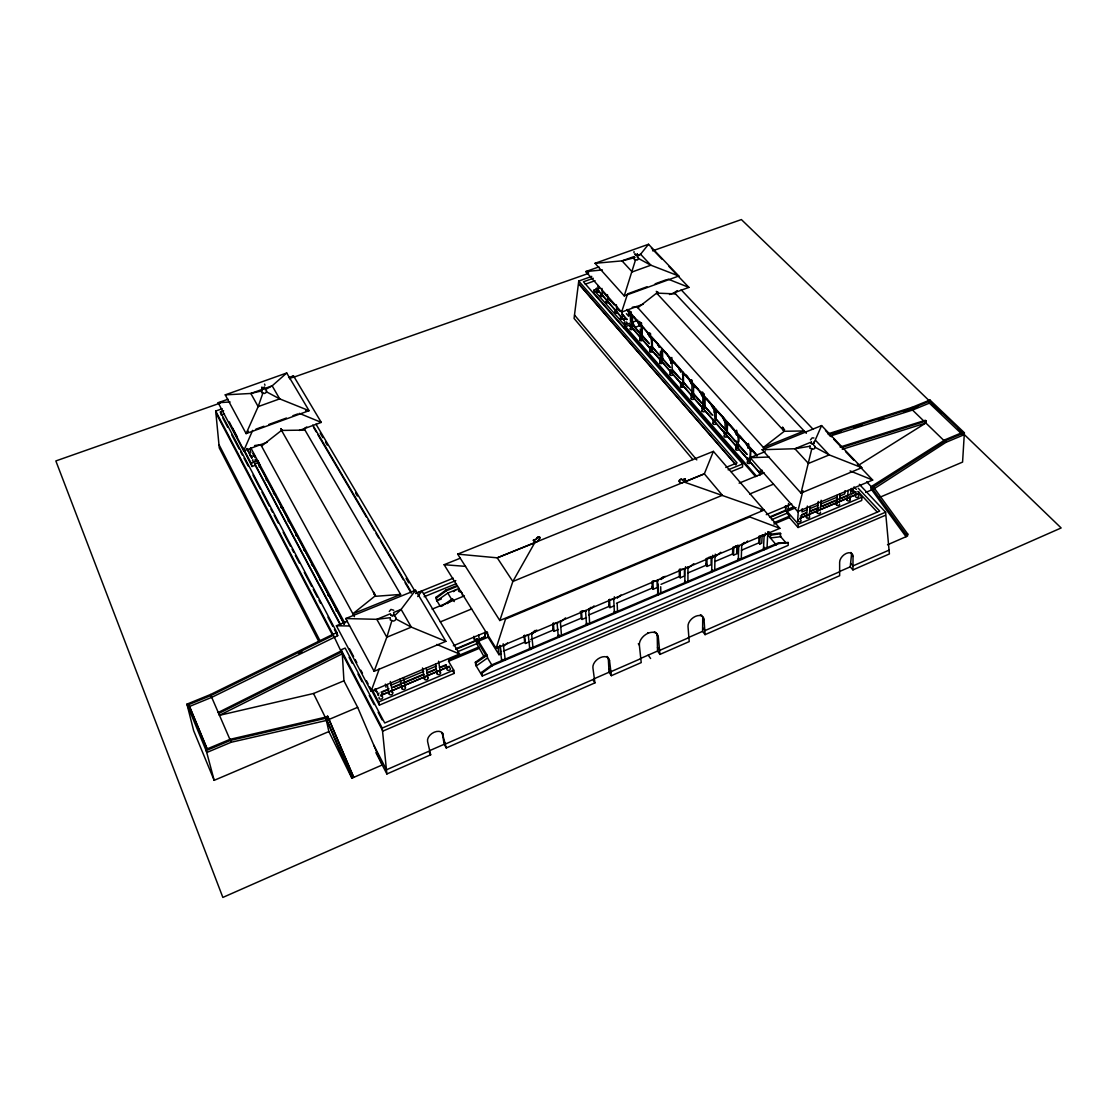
<?xml version="1.0" encoding="UTF-8"?>
<svg xmlns="http://www.w3.org/2000/svg" width="1117" height="1117" viewBox="0 0 1117 1117"><rect width="100%" height="100%" fill="white"/><g stroke="black" fill="none" stroke-linecap="round" stroke-linejoin="round"><path stroke-width="1.5" d="M693.797 563.694L688.421 567.911L687.932 567.282L687.932 581.51A1.759 1.312 1.1 0 0 687.639 581.231M691.367 398.923L691.214 394.971A1.564 1.047 -0.1 0 1 691.94 393.798M693.14 396.367A1.564 1.047 -0.1 0 1 691.632 396.116L691.214 394.971M691.646 379.724C692.973 392.584 689.343 375.075 685.154 374.712L682.417 374.069L685.154 374.712M690.39 380.59L691.968 382.377L691.926 397.498A1.564 1.047 -0.1 0 0 691.297 398.839A1.564 1.047 -0.1 0 0 693.266 399.369A1.564 1.047 -0.1 0 0 694.229 398.113M698.223 389.4C684.107 376.038 700.331 392.276 693.559 386.091M693.517 396.27L693.573 384.178M460.246 558.221L444.119 564.713L496.102 648.335L779.861 528.327L713.386 451.366L704.338 473.831L684.274 482.139L685.391 479.053L684.372 478.844A1.941 1.187 -39.1 0 1 681.719 479.277A1.675 1.033 -39 0 0 679.681 479.905A1.675 1.033 -39 0 0 679.429 481.664L681.049 483.228L684.135 481.972L685.321 478.802M859.322 484.303L885.599 512.2L889.411 553.934L852.941 569.907L853.025 556.475L851.489 554.758A7.987 4.3 -40.1 0 0 850.889 552.454M710.412 403.125C703.654 395.069 702.788 398.071 704.408 408.613A1.592 1.061 0.3 0 1 702.481 408.459L702.076 407.3A1.592 1.061 0.3 0 1 703.179 406.002M702.202 411.265L702.23 408.236M702.481 408.459L702.076 407.3M702.593 392.011C704.995 406.434 696.017 381.637 702.886 396.591M702.788 406.783L702.9 394.664L700.471 391.941M704.115 398.518L704.157 393.756M853.053 556.461A8.001 4.971 -44.1 0 0 846.365 553.39A8.001 4.971 -44.1 0 0 839.635 562.298L839.649 575.716L705.078 634.638L702.593 631.356L702.733 617.924A9.215 5.166 -36.9 0 0 702.481 616.486M705.12 407.412L705.05 398.546M711.124 556.392L711.138 564.671L706.991 566.431L706.042 565.258L706.014 558.64M706.991 566.431L706.949 558.151M713.246 423.846L713.149 419.866A1.606 1.075 0.7 0 1 713.135 419.308M724.5 418.959C718.049 411.307 712.269 405.15 715.494 421.207A1.606 1.075 0.7 0 1 713.554 421.039L713.149 419.866M713.958 412.299L714.042 407.202C705.427 397.052 719.376 418.68 711.571 404.41M711.724 571.373L711.948 557.132L709.016 557.146M708.052 557.788L712.702 557.634L712.744 555.205M715.271 411.098L715.69 409.059M715.466 418.652A1.606 1.075 0.7 0 1 715.802 418.819L735.321 441.564M716.192 411.098L716.206 419.978A1.606 1.075 0.7 0 1 716.22 420.537M720.842 552.273L715.494 556.461L714.992 555.833L714.74 570.089A1.759 1.299 2.1 0 0 714.461 569.824M715.494 556.461L715.271 554.13M726.581 423.832L729.555 424.655L726.608 423.874L726.622 421.905L726.734 433.954A1.62 1.103 1.2 0 1 724.779 433.787L724.361 432.614A1.62 1.103 1.2 0 1 724.347 432.042M724.444 436.593L724.514 433.564M693.168 384.276L724.989 420.09C727.111 428.607 718.315 407.565 725.296 421.821M724.779 433.787L724.361 432.614A1.62 1.103 1.2 0 0 724.347 433.298M725.115 429.78L725.003 420.076M727.041 431.553L727.446 432.726L727.041 431.553A1.62 1.103 1.2 0 0 726.692 431.371M727.293 431.776L727.488 423.818M737.904 545.04L737.639 553.432L733.52 555.177L732.57 554.004L732.752 547.302M738.546 436.747L741.185 437.724L738.169 436.901L738.197 434.932L738.225 446.995A1.634 1.117 1.7 0 1 736.257 446.828L735.824 445.641A1.634 1.117 1.7 0 1 736.55 444.384M735.894 449.634L735.977 446.591M736.62 430.213L736.48 435.002L734.944 431.204M736.257 446.828L735.824 445.641M733.52 555.177L733.771 546.785M736.438 448.112L736.634 441.187M738.882 441.592L739.035 436.817M736.829 547.232L736.675 552.259L737.639 553.432M282.378 431.064L280.87 428.635M593.281 278.259L583.451 281.777L742.637 463.932L742.526 467.046L731.216 471.653M747.58 462.955L747.538 458.947A1.648 1.131 2.2 0 1 747.915 457.844M748.432 443.477L748.264 448.266L748.334 446.339M749.968 460.316A1.648 1.131 2.2 0 1 747.971 460.134L747.538 458.947M749.856 463.36L750.359 450.053C758.345 452.902 747.091 450.849 750.429 448.112M750.526 458.082L750.833 450.095M649.103 343.212L632.641 324.572A1.48 0.935 -2.2 0 1 632.054 325.871A1.48 0.935 -2.2 0 1 630.03 325.536L759.546 472.659A1.662 1.159 2.7 0 1 760.077 471.081L759.923 474.809M762.171 534.806L761.766 543.183L759.742 544.049L758.764 542.89L759.071 536.174M761.836 473.482L761.989 470.159M759.742 544.049L760.118 535.643M763.497 548.587L764.154 535.141M762.157 535.518L765.229 535.42L765.354 532.977M766.988 548.601L767.84 531.622M768.342 532.6L770.562 535.211L770.409 537.989L780.685 536.691L780.322 533.004L770.912 534.191M769.934 517.492L785.628 510.916L785.474 505.694M785.628 510.916L785.907 506.183M858.54 493.421L862.045 497.163L861.696 500.486L798.069 527.489L789.412 517.59L789.51 516.124L786.968 513.234L787.094 511.391L796.058 507.621M788.518 503.558L788.127 509.855L794.145 507.327M485.713 654.925L475.353 662.283L475.786 665.257L482.265 676.008L788.141 545.375L788.309 542.555L778.312 542.876L491.787 664.866L481.413 672.49L481.79 675.24M797.65 520.606L798.334 510.678M798.069 527.489L798.292 524.18L787.094 511.391M856.069 491.731A1.717 1.187 6.1 0 0 858.345 493.616L800.163 518.162A1.731 1.229 4.6 0 0 800.4 515.9M802.188 508.807L801.964 511.963L806.711 509.966M810.118 506.49L809.364 516.375A1.731 1.229 4.9 0 1 808.876 518.051A1.731 1.229 4.9 0 1 806.488 517.59L807.34 506.057M817.323 513.01L818.258 501.463M820.464 508.5L821.149 500.248M836.479 504.912L837.387 494.999M839.481 502.05L840.249 493.798M845.024 490.67L844.717 493.951L839.97 495.948M847.175 500.374L848.152 490.475M656.321 291.314L657.438 293.869M850.009 499.187L850.344 495.878M850.679 492.569L851 489.274M851.796 494.007L854.98 492.136L851.503 488.422M852.941 569.907L850.232 566.85L851.489 554.758M634.051 251.59L633.981 252.763M871.078 486.705L870.855 488.674L906.041 536.705L906.306 534.764L871.078 486.705L945.373 439.623L962.533 432.433L929.665 401.157L912.784 408.068L828.549 434.653M872.028 489.763L872.237 487.794L946.155 440.377L964.376 432.754L929.944 400.012L912.031 407.342L827.837 433.885M282.168 430.701L281.023 428.663M281.679 429.514L282.21 430.897M830.029 436.133L912.519 410.065L912.031 407.342M872.782 486.077L907.8 534.121L907.535 536.048L887.498 544.789M858.191 465.468L925.867 423.008L926.147 421.011L925.393 420.271L840.096 447.051M962.212 434.443L929.386 403.153L929.944 400.012M865.717 492.415L873.564 489.106L945.848 442.388L945.373 439.623M715.229 556.573L714.992 555.833M684.204 482.055L763.986 510.134L499.816 620.521L457.677 554.13L497.247 557.83L534.861 542.75L533.34 540.139M964.376 432.754L962.575 462.089L879.903 497.247M658.192 292.808C658.751 294.609 656.601 290.015 657.997 292.64M810.146 445.781L809.867 448.28L811.822 448.643C814.223 450.723 816.876 446.214 813.679 445.32M811.822 448.643L800.987 493.086L762.115 449.704L821.595 425.591L861.793 467.688L800.987 493.086M765.117 451.645L750.163 457.719L797.747 511.6L802.955 490.684M306.742 426.973L304.159 428.677L400.626 594.426L352.874 613.778L375.438 595.696M261.532 446.074L281.526 430.394L375.452 595.78M635.07 257.329L633.8 258.474L634.47 259.702L637.528 259.968L638.533 257.845M635.615 259.619L624.235 295.893L595.026 263.305L648.516 244.274L678.815 276.011L624.235 295.893M394.999 616.514C398.043 617.994 394.343 622.7 391.913 620.549L386.817 637.235L374.125 671.317L345.712 618.553L415.566 590.237L445.878 641.353L374.125 671.317M810.467 439.875L812.171 437.864L813.93 437.99M496.102 648.335L505.526 619.083L749.814 516.962L779.861 528.327M598.935 266.893L585.811 271.571L621.597 312.104L627.572 293.855L647.008 286.776M262.09 390.699L261.573 392.709L262.914 393.002C265.148 394.943 268.694 390.475 265.176 389.665L272.171 385.84L286.72 372.994L309.06 410.679L246.117 433.605L225.243 394.86L286.72 372.994M499.816 620.521L512.843 581.482L534.792 542.653L538.017 541.256L539.511 538.366A1.717 1.089 -34.9 0 0 539.092 536.816A1.717 1.089 -34.9 0 0 536.956 537.891A1.997 1.271 -34.9 0 1 534.191 539.679L534.317 539.846A1.997 1.271 -34.9 0 0 537.082 538.073A1.717 1.089 -34.9 0 1 539.218 536.998A1.717 1.089 -34.9 0 1 539.623 538.534L538.017 541.256M782.458 427.448L783.869 429.068M262.914 393.002L258.167 406.616L246.117 433.605L248.449 431.218M389.274 611.502L390.936 609.407L393.756 610.273M347.387 621.289L336.399 625.757L371.109 691.228L379.403 668.58M813.609 443.784L821.595 425.591M261.867 387.348L263.165 388.507L264.296 386.929A1.41 0.894 -12.6 0 1 264.101 388.102A1.41 0.894 -12.6 0 1 262.313 388.423A1.41 0.894 -12.6 0 1 261.867 387.334L261.992 387.236M227.98 399.23L218.15 402.734L243.674 450.891L252.651 430.352M635.07 254.048L636.425 255.221L637.332 254.02M415.566 590.237L401.115 609.407L394.217 616.081M417.702 596.562L421.933 591.019L459.52 654.003L371.109 691.228M648.516 244.274L640.572 254.243L636.955 256.77L638.128 257.496M635.001 254.159L636.02 255.235L637.332 254.034M782.556 427.588L784.26 431.274L804.142 430.953L763.4 447.456L784.302 431.26L784.218 429.668M533.535 540.209L534.08 539.665L533.409 540.53M782.5 427.294L783.352 427.643M681.049 483.228L679.569 481.832A1.675 1.033 -39 0 1 679.806 480.073A1.675 1.033 -39 0 1 681.845 479.444A1.941 1.187 -39.1 0 0 684.512 479.011L685.391 478.956M811.487 442.22C809.811 444.496 815.913 444.315 813.707 442.15A1.522 1.033 4 0 1 813.832 443.603A1.522 1.033 4 0 1 811.668 443.617A1.522 1.033 4 0 1 811.542 442.15M289.945 378.942L293.492 375.857L321.277 422.394L299.342 430.45M503.767 646.045C502.217 645.808 506.685 644.984 507.411 642.987M535.169 630.393L531.538 633.423L532.991 647.469M531.971 634.107C530.268 634.288 536.02 631.929 536.816 630.058M561.488 635.35L560.301 621.261L560.748 621.932L565.579 617.896M591.144 607.229L588.743 609.226L589.664 623.342M589.204 609.896C587.528 609.798 593.35 607.746 594.021 605.875M617.352 597.986C615.746 598.014 620.186 596.939 620.94 594.984M663.275 576.735L660.58 578.843L661.069 579.486L665.118 576.316M744.411 542.429L741.758 544.524L741.269 558.793A1.759 1.285 3 0 1 741.451 559.114M742.26 545.138C740.487 545.082 746.966 542.694 747.58 540.963M637.849 307.761L656.698 293.073M453.572 591.647L456.071 589.692M677.181 290.629L674.403 292.71L806.334 433.284M482.265 676.008L481.874 673.258L492.262 665.634L778.898 543.56L788.309 542.555M440.307 606.391L436.496 600.08L436.035 597.288L445.948 590.041L457.132 585.49M441.369 598.963L436.915 600.778L436.468 597.986L446.381 590.753L457.649 586.16M441.536 606.405L452.497 598.726L454.242 601.588M649.508 332.726L650.792 334.178M447.065 603.641L452.078 600.038L447.777 593.085L436.915 600.778M487.152 655.232L487.529 657.955L476.219 665.983L475.786 663.023L487.152 655.232L477.141 638.896L476.135 639.315L476.75 643.657L483.996 656.628M639.482 321.487L640.753 322.911M657.299 293.911L658.15 293.464M714.042 407.202L714.014 409.129M670.731 360.372L669.181 357.37M341.341 650.848L218.415 712.395L219.49 715.313L342.305 653.766L341.09 649.773L345.153 648.097L384.723 722.992L879.693 511.097L858.247 488.255M341.844 651.825L218.862 713.414L218.415 712.395M188.731 704.618L207.19 748.907L230.074 739.328L325.647 717.128L328.873 731.565L214.171 780.336L193.66 730.7L186.93 704.157L210.652 694.453L332.712 634.414L333.215 635.364L211.085 695.458L188.731 704.618L207.19 749.214M298.798 653.291L301.925 651.756M189.387 706.516L211.713 697.357L337.697 635.685L336.985 632.641L220.398 411.964L223.637 410.805M628.131 310.582L630.337 314.882L627.168 309.507M635.908 319.322L633.87 317.033L631.412 316.614L629.988 315.008L630.267 312.983L630.533 321.389M325.647 717.128L327.644 716.192L353.712 777.39L327.644 716.192M430.185 750.401L444.217 744.271L442.178 732.64L446.269 747.957L594.914 682.878L592.918 667.882A9.425 6.185 -37.6 0 1 600.36 657.578A9.425 6.185 -37.6 0 1 609.547 660.664L611.376 675.673L641.214 662.604L639.357 645.165L638.31 643.713M594.104 678.773L609.044 672.239L608.332 658.918A9.383 5.362 -34.7 0 0 607.062 656.433M640.39 658.541L657.536 651.043L657.229 635.503A10.793 6.13 -35.9 0 0 654.367 631.789M688.351 637.584L702.593 631.356M839.914 571.359L850.232 566.85M429.752 750.875L386.482 769.781L373.776 745.137M594.384 678.927L445.404 744.034L443.603 740.822M640.795 658.653L610.887 671.708L608.849 668.734M688.91 637.612L659.575 650.443L657.466 647.525M839.649 571.736L704.799 630.672L702.635 627.824M889.006 550.164L852.969 565.914L850.609 563.261M375.884 752.607L386.873 773.969L430.659 754.799L427.602 741.576A8.741 5.808 -32.5 0 1 434.136 732.249A8.741 5.808 -32.5 0 1 443.351 734.721M657.536 651.043L659.952 654.394L689.217 641.591L688.016 626.539A9.243 5.962 -40.3 0 1 695.514 616.347A9.243 5.962 -40.3 0 1 704.031 619.572L705.078 634.638M342.305 653.766L343.938 680.812L357.649 707.326L382.237 764.963L351.855 778.2L351.408 776.371L353.265 775.561M906.306 534.764L907.8 534.121M386.873 773.969L382.223 728.075L885.599 512.2M885.236 515.356L382.866 731.104L341.788 652.803M503.474 651.155L524.669 642.163L523.957 635.559M530.743 639.594L553.138 630.086L552.678 623.468M560.72 626.874L581.231 618.176L580.77 611.544M588.729 615.006L609.058 606.377L608.737 599.759M616.486 603.236L652.258 588.059L652.091 581.44M661.069 584.331L679.318 576.581L679.29 569.893M688.03 572.895L706.042 565.258M714.992 561.46L732.57 554.004M741.409 550.262L758.764 542.89M369.713 686.913L379.389 705.134L454.256 673.369L453.739 670.158L448.448 661.138M487.459 632.32L488.101 637.165L498.992 654.702L501.254 653.738M524.669 642.163L525.507 643.448L529.961 641.549M553.138 630.086L553.99 631.356L558.402 629.485M581.231 618.176L582.097 619.432L586.467 617.575M609.058 606.377L609.938 607.62L614.252 605.791M652.258 588.059L653.166 589.273L657.41 587.472L657.271 580.84M679.318 576.581L680.239 577.782L684.442 575.995L684.428 569.307M382.796 691.981L387.515 689.985M393.826 687.332L400.137 684.665M403.279 683.339L423.776 674.682M426.931 673.356L434.806 670.032M441.117 667.366L445.837 665.369M801.769 515.132L806.46 513.15M811.151 511.167L818.97 507.872M822.098 506.56L837.722 499.955M840.85 498.629L848.669 495.334M380.785 695.43L449.216 666.472L380.785 695.43A1.871 1.452 -14.5 0 0 381.567 693.098M214.171 780.336L206.226 750.568L230.521 740.389L328.244 717.7L328.719 719.571M357.649 707.326L326.806 720.381L231.149 742.274L206.896 752.453L186.93 704.157M524.25 635.866L528.523 635.112M553.138 623.649L557.788 623.188L557.062 622.63L558.277 636.704M580.268 611.683L586.285 611.125L582.683 610.804M609.952 599.634L614.462 599.215L614.336 596.785M653.403 580.896L658.22 580.686L657.466 580.17L657.745 594.356M685.615 566.668L685.349 569.209L679.387 569.293M688.421 567.911L687.932 567.282M734.944 546.422L739.51 546.297L735.88 545.808M770.562 535.211L780.867 533.647M379.389 705.134L378.691 701.937L453.739 670.158M798.292 524.18L862.045 497.163M476.526 642.038L488.101 637.165M457.83 651.616L476.75 643.657M771.47 519.754L786.968 513.234M797.747 511.6L872.684 480.045L857.339 463.96M448.783 659.658L478.802 647.022M773.983 522.672L789.51 516.124M390.741 685.293L423.734 671.387M426.876 670.06L436.3 666.095M809.881 508.64L817.798 505.303M820.967 503.962L836.801 497.288M449.02 661.096L479.011 648.446M773.899 524.138L789.412 517.59M381.106 692.121L388.981 688.798M392.137 687.458L423.678 674.151M426.834 672.825L436.3 668.832M439.442 667.491L445.753 664.838M801.811 514.574L806.502 512.605M809.63 511.279L817.449 507.984M820.576 506.657L854.98 492.136M800.163 518.162L858.345 493.616M453.334 645.766L486.844 631.719M766.276 514.644L791.73 503.976M945.848 442.388L964.041 434.75L957.897 428.9M455.666 648.865L474.585 640.921L473.915 636.299M484.694 633.325L485.099 636.355L479.235 639.413L485.392 636.83L484.778 632.264M769.515 517.003L785.195 510.413M787.694 509.366L793.712 506.839M455.945 649.326L474.865 641.381L474.208 636.76M219.49 715.313L313.514 693.503L343.938 680.812M440.349 621.89L471.625 608.96M749.661 494.021L773.509 484.15M432.139 609.128L464.393 595.892M739.119 483.158L764.168 472.882M447.777 593.085L459.296 588.38M913.273 408.724L917.741 406.895M912.519 410.065L929.386 403.153M423.566 593.713L455.792 580.603M728.13 469.824L742.637 463.932M424.139 596.757L456.462 583.591M341.062 651.393L332.95 634.288L336.985 632.641M390.489 613.736L376.82 619.321L345.712 618.553M393.519 612.507L401.115 609.407L411.335 627.126L445.878 641.353M810.774 442.262L794.899 448.741L762.115 449.704M416.138 593.239L453.237 578.187M725.799 467.492L737.08 462.913L578.746 281.051L591.759 276.388M415.65 593.574L421.933 591.019M375.34 596.31L373.678 592.485M782.528 428.09L783.352 430.296M784.26 431.274L656.628 293.101L675.534 293.911M457.677 554.13L713.386 451.366M736.829 434.82L734.316 430.003L727.013 421.793M715.299 411.126L718.189 411.866M704.143 398.56L706.963 399.244M689.58 379.696L691.968 384.29M682.794 373.972L682.794 372.059L682.836 387.138M680.448 370.69L678.522 367.8L680.867 372.338M671.834 357.482L672.35 372.24A1.536 1.005 -0.9 0 1 670.493 372.101L670.088 370.97A1.536 1.005 -0.9 0 1 670.814 369.839M674.207 362.941L678.885 367.661M670.758 363.528L670.717 358.473L670.395 360.54C668.371 356.574 666.737 351.059 661.487 350.501L661.809 348.462M659.575 347.178L657.69 344.357L659.212 347.317M651.658 338.884L653.85 339.498L651.281 338.982L651.225 337.097L651.853 348.979M643.783 328.189L641.284 327.742L641.13 323.008M340.21 624.752L255.248 465.314L254.871 463.904L258.976 462.382M755.567 476.582L625.576 328.049L625.534 326.625L632.445 324.056L635.294 327.281L639.385 325.773M229.222 421.821L252.079 466.487L255.248 465.314M597.134 289.01L593.937 290.169L594.09 293.366L624.696 328.37L625.576 328.049M631.245 311.908L632.068 326.541A1.48 0.935 -2.2 0 1 630.058 326.206M243.087 447.931L251.241 463.304L258.39 460.651M593.937 290.169L624.585 325.159L630.826 322.841M632.445 324.056L632.39 322.268L637.835 320.244M243.674 450.891L267.172 442.262M621.597 312.104L643.308 304.131M669.502 294.511L688.896 287.39L669.013 266.544M281.442 430.422L304.997 430.101M255.877 429.179L263.919 426.247M268.75 424.488L286.455 418.037M292.891 415.706L297.722 413.946M655.12 283.83L666.458 279.697M596.562 291.719L597.832 291.258M224.447 413.807L221.222 414.965L220.398 411.964M585.266 284.207L595.068 280.688M634.386 256.449L622.029 260.875L595.026 263.305M637.486 255.346L640.572 254.243L650.876 265.204L678.815 276.011M318.68 641.326L219.281 447.959L215.707 411.056L222.199 408.738M288.577 377.602L293.492 375.857M220.244 403.069L55.85 460.944L222.855 897.426L1061.15 527.964L963.343 433.633M292.584 377.602L588.491 273.414M652.607 250.836L741.381 219.574L929.484 400.975M832.612 434.331L840.864 431.734M854.058 427.574L862.296 424.963M878.786 419.755L883.742 418.191M903.527 411.95L911.779 409.339L923.968 421.165M842.274 449.313L925.867 423.008M842.455 447.303L926.147 421.011M641.591 325.717L649.954 335.617M633.967 257.845L622.029 260.875L632.208 271.934L650.876 265.204L638.617 258.544M261.727 390.894L250.836 393.463L225.243 394.86M809.63 446.297L794.899 448.741L808.457 463.457L829.247 454.898L861.793 467.688M632.25 307.273L636.76 306.533L765.55 449.844M254.578 445.571L260.736 444.622L354.452 616.668M760.886 510.483L763.986 510.134M602.398 269.923L585.811 271.571L588.631 272.59M391.913 620.549L390.224 619.977L390.294 617.687L376.82 619.321L386.817 637.235L411.335 627.126L395.851 618.944M375.284 596.324L400.626 594.426M218.15 402.734L230.116 401.966M750.163 457.719L769.138 457.021M305.625 410.665L309.06 410.679L279.683 398.867L266.363 391.76M336.399 625.757L349.453 625.981M373.469 592.317L374.251 593.574M444.119 564.713L465.552 566.361M664.084 351.017L661.473 350.473L661.99 360.484A1.522 0.991 -1.3 0 1 660.147 360.33L659.742 359.227A1.522 0.991 -1.3 0 1 660.845 357.998M765.229 535.42L764.461 534.917L764.977 535.532M671.903 362.243L674.57 362.802M712.702 557.634L711.948 557.132L712.451 557.746M668.078 279.11L688.896 287.39M850.079 470.927L872.684 480.045M299.342 413.36L321.277 422.394M436.789 644.453L459.52 654.003M630.477 311.657L629.583 311.057M703.347 393.505L702.202 392.612M815.159 447.275L829.247 454.898L815.536 440.321M691.995 380.995L691.255 380.311M748.879 444.901L747.999 443.924M783.841 429.263L784.623 429.752M641.577 335.924A1.494 0.963 -1.9 0 1 642.247 336.161L642.219 335.491A1.494 0.963 -1.9 0 0 641.563 335.254M642.205 337.516A1.494 0.963 -1.9 0 1 640.083 337.543L639.692 336.44A1.494 0.963 -1.9 0 1 640.418 335.365M659.184 355.304L652.188 346.773L670.619 367.577M652.16 348.825A1.508 0.977 -1.6 0 1 650.024 348.839L649.633 347.736A1.508 0.977 -1.6 0 1 650.722 346.535M661.641 358.669A1.522 0.991 -1.3 0 1 662.325 358.92L669.474 366.948M649.633 347.736L650.024 348.839M660.147 360.33L659.742 359.227M670.493 372.101L670.088 370.97M687.667 387.571L683.143 381.832L691.954 391.746M682.04 384.262A1.55 1.019 -0.5 0 1 680.951 383.969L680.546 382.838A1.55 1.019 -0.5 0 1 680.7 382.056M680.546 382.838L680.951 383.969M691.632 396.116L691.214 395.641A1.564 1.047 -0.1 0 1 691.367 394.86M715.802 418.819L736.494 442.178M713.554 421.039L713.135 420.55A1.606 1.075 0.7 0 1 713.274 419.741M747.971 460.134L747.51 459.632A1.648 1.131 2.2 0 1 747.901 458.528M736.703 431.371L736.187 430.645M932.123 404.354L938.266 410.19M938.266 409.45L942.022 413.081M925.113 422.282L943.865 440.461M651.462 248.156L661.99 259.186M825.477 430.562L831.383 436.747M833.743 439.218L841.995 447.875M845.541 451.589L853.807 460.246M866.68 481.846L871.386 486.789M681.161 289.82L813.092 429.277M854.016 486.9L856.404 489.441M857.912 491.396L876.929 511.698M851.447 488.967L854.924 492.695M627.405 309.563L757.186 455.499M654.897 340.685L658.039 344.218M739.454 435.784L743.126 439.916M754.031 452.176L756.949 455.457M626.832 309.632L639.776 324.209M651.225 337.097L659.952 346.898M661.432 348.56L681.007 370.551M682.403 372.156L692.498 383.494M726.622 421.905L736.536 433.075M738.197 434.932L756.907 455.945M626.372 313.682L628.676 316.293L628.522 311.531M681.3 379.668L672.923 370.188L673.076 371.109A1.536 1.005 -0.9 0 1 672.923 371.877M694.09 394.161L712.73 415.273M738.784 444.789L747.329 454.451M632.404 316.767L632.655 325.242L649.117 343.882M679.206 377.979L673.076 371.109M694.09 394.846L701.699 403.46M711.613 414.7L705.134 406.742A1.592 1.061 0.3 0 1 702.495 407.775M738.77 445.474L746.24 453.935M603.026 292.054L606.419 295.907M608.681 298.476L614.35 304.899M616.612 307.468L620.019 311.322M622.281 313.891L626.832 319.56A1.48 0.935 -2.4 0 0 625.953 319.141M608.709 299.007L610.971 301.576M616.64 307.999L618.902 310.568M622.309 314.422L626.832 319.56M630.03 325.536L759.546 472.659M596.394 288.368L624.235 320.523L596.394 288.368A1.438 0.894 -3.2 0 0 598.782 288.437A1.438 0.894 -3.2 0 0 598.098 287.041M625.534 326.625L756.768 476.428M780.155 536.048L785.6 542.415M768.803 531.706L771.456 534.834M767.1 534.094L776.273 544.901M574.543 315.092L696.799 459.897M692.889 459.604L574.068 318.443L578.746 281.051M739.259 546.408L738.742 545.794L738.281 560.078A1.759 1.285 3 0 1 738.854 558.318M706.07 563.638L707.005 564.811M702.733 617.924L704.017 619.586M652.216 586.453L653.166 589.273M657.229 635.503L658.276 636.941L659.952 654.394M647.609 632.655L648.042 633.255A10.849 7.065 -39.1 0 1 658.262 636.955M614.182 599.326L613.708 598.67L614.392 612.814M648.195 655.134L650.597 658.499M608.974 604.772L609.938 607.62M586.006 611.25L585.545 610.58L586.495 624.696M373.581 592.08L373.986 592.82M608.332 658.918L609.519 660.664M374.753 594.663L375.298 595.752M609.044 672.239L611.376 675.673M593.378 680.574L594.914 682.878M552.999 628.494L553.99 631.356M528.704 635.489L528.257 634.805L529.751 648.851M683.395 383.745A1.55 1.019 -0.5 0 0 683.548 382.977L683.367 374.139M652.426 347.652L652.272 339.121M445.948 590.041L446.381 590.753M476.135 639.315L486.146 655.651M487.529 657.955L492.36 665.844M436.035 597.288L436.468 597.986M475.353 662.283L475.786 663.023M481.413 672.49L481.874 673.258M315.971 424.139L415.259 591.745M320.174 433.131L322.827 437.627M325.48 442.109L327.253 445.111M355.583 493.002L357.356 496.004M406.057 578.327L408.71 582.837M312.774 425.06L411.447 592.401M313.584 427.392L316.223 431.874M317.982 434.862L366.376 517.003M368.135 519.991L374.293 530.435M376.052 533.423L378.691 537.905M380.464 540.893L403.335 579.723M405.094 582.711L411.251 593.169M452.553 670.465L454.256 673.369M632.39 322.268L635.294 327.281M444.217 744.271L446.269 747.957M375.172 594.998L374.265 593.183M429.305 752.313L430.659 754.799M250.78 447.805L344.86 623.202M253.056 453.279L254.83 456.867A1.606 1.061 -14 0 0 254.034 456.35M253.196 453.809L254.83 456.867M258.348 463.555L344.176 624.054L258.348 463.555A1.606 1.075 -13.9 0 0 259.549 464.113M375.2 688.882L378.495 695.388A1.871 1.452 -14.5 0 1 378.509 694.257M246.899 448.434L251.828 457.97A1.606 1.061 -14 0 1 251.911 457.132M254.871 463.904L340.713 624.864M247.039 448.964L251.828 457.97M372.24 689.789L378.691 701.937M232.476 427.965L237.376 437.18M349.565 648.949L353.6 656.545M355.206 659.575L356.826 662.618M360.847 670.214L362.467 673.244M366.488 680.839L368.107 683.869M222.855 418.051L227.742 427.322M231.805 435.03L239.136 448.922M240.769 452.008L242.403 455.094M244.023 458.179L248.1 465.901M252.987 475.158L260.317 489.051M261.95 492.136L269.281 506.029M270.914 509.115L272.534 512.2M274.168 515.286L278.245 523.007M283.132 532.264L290.462 546.157M292.082 549.243L293.715 552.329M295.349 555.414L299.412 563.136M304.299 572.393L311.629 586.285M313.263 589.371L317.34 597.092M318.959 600.178L320.593 603.264M327.923 617.156L332.81 626.414M334.444 629.499L337.697 635.685M349.076 657.243L352.302 663.358M357.957 674.054L361.978 681.691M369.238 695.444L374.083 704.604M378.105 712.255L382.14 719.893M215.707 411.056L332.95 634.288M341.09 649.773L382.223 728.075M216.53 414.058L332.363 634.819M649.41 335.756L647.553 332.95L649.815 337.348M219.002 444.664L320.118 640.949M639.427 324.516L637.584 321.738L639.832 326.094M313.514 693.503L325.382 717.505M326.122 718.999L351.855 778.2L328.873 731.565M326.332 718.51L351.408 776.371M210.652 694.453L211.713 697.357M230.074 739.328L231.149 742.274M211.281 696.352L230.032 739.691M264.561 384.094L264.994 385.281M373.762 592.736L374.67 595.124M251.241 463.304L252.079 466.487M250.026 449.425L250.85 452.594M378.495 695.388L378.384 694.858A1.871 1.452 -14.5 0 1 378.984 693.071M385.365 684.121L386.035 687.276M387.25 684.539L389.233 694.104M390.336 681.51L392.625 692.666M400.095 679.136L401.994 688.7M403.488 677.698L405.373 687.276M422.491 667.98L424.53 679.178M426.163 668.161L427.867 677.754M435.462 664.238L437.11 673.844M438.548 661.222L440.447 672.434M462.131 592.834L462.62 596.115M478.607 634.847L479.235 639.413M477.141 638.896L477.517 641.619M497.945 646.492L498.992 654.702M500.207 645.5L501.044 652.091M499.746 645.417L501.645 660.412M503.181 643.769L505.219 659.714A1.815 1.424 -7.8 0 0 504.465 658.835M524.599 635.196L525.507 643.448M581.51 611.139L582.097 619.432M553.418 623.049L553.85 629.765M598.195 285.561L598.503 292.026M609.533 599.326L609.854 606.014M617.17 603.627L617.533 611.488A1.787 1.368 -1.9 0 0 617.254 611.194M601.993 288.437L602.356 296.41M607.48 294.665L607.83 302.637M616.416 304.773L616.738 312.774M622.043 311.126L622.323 319.127M624.585 325.159L624.696 328.37M652.956 580.98L653.124 587.668M641.521 322.911L641.884 337.683M640.264 329.096L640.516 339.023A1.494 0.963 -1.9 0 0 640.306 340.615A1.494 0.963 -1.9 0 0 642.68 340.085M639.692 336.44L639.929 340.336M642.261 327.867L642.247 336.161M650.359 346.633L650.443 350.305M649.787 348.644L649.857 351.632M658.262 584.205L658.416 592.541A1.773 1.34 0 0 0 658.388 594.858M660.719 586.732L660.831 593.043M659.91 360.135L659.952 363.137M662.451 350.584L662.716 359.367M662.325 358.92L662.702 358.683A1.522 0.991 -1.3 0 1 660.133 359.66M660.384 351.813L660.524 361.782A1.522 0.991 -1.3 0 0 659.896 363.067A1.522 0.991 -1.3 0 0 661.781 363.556A1.522 0.991 -1.3 0 0 662.758 362.369M670.256 371.891L670.284 374.893M680.7 383.759L680.714 386.775M680.197 569.419L680.239 577.782M684.861 568.581L684.875 582.809M391.634 691.968A1.857 1.452 -13.9 0 1 392.625 693.797A1.857 1.452 -13.9 0 1 390.224 694.802A1.857 1.452 -13.9 0 1 389.233 692.973M404.787 686.732A1.843 1.452 -13.2 0 1 405.038 688.854A1.843 1.452 -13.2 0 1 402.329 689.105A1.843 1.452 -13.2 0 1 402.553 686.941M427.28 677.209A1.843 1.438 -11.9 0 1 427.56 679.318A1.843 1.438 -11.9 0 1 424.879 679.569A1.843 1.438 -11.9 0 1 425.074 677.419M439.442 671.75A1.829 1.438 -11.2 0 1 440.405 673.663A1.829 1.438 -11.2 0 1 437.836 674.445A1.829 1.438 -11.2 0 1 437.319 672.392M376.96 691.381A1.857 1.438 -14.5 0 1 376.052 688.658M338.046 611.474A1.759 1.299 -14.2 0 1 336.831 609.226M330.074 595.654A1.745 1.271 -14.2 0 1 327.881 594.16M321.85 580.337A1.731 1.257 -14.2 0 1 319.937 578.564M313.319 565.356A1.717 1.229 -14.2 0 1 312.188 563.233M305.388 550.569A1.703 1.201 -14.1 0 1 304.285 548.489M297.625 536.062A1.689 1.173 -14.1 0 1 296.536 534.024M290.001 521.848A1.662 1.159 -14.1 0 1 288.605 520.089M275.536 493.993A1.634 1.117 -14 0 1 274.098 492.178M282.894 507.69A1.648 1.131 -14 0 1 280.87 506.364M267.494 480.687A1.62 1.089 -14 0 1 266.363 479.263M615.02 613.317A1.787 1.368 -1.9 0 1 614.741 611.181M530.784 649.522A1.815 1.41 -6.2 0 1 529.877 647.441M532.376 646.952A1.815 1.41 -6.2 0 1 532.739 647.176M558.905 637.221A1.801 1.396 -4.7 0 1 559.072 634.805M586.76 624.989A1.787 1.382 -3.3 0 1 586.872 623.035M589.399 623.063A1.787 1.382 -3.3 0 1 589.818 623.677M502.05 661.055A1.815 1.424 -7.8 0 1 501.938 659.323M461.279 591.424A1.745 1.299 -9 0 1 458.556 590.125M381.553 696.226A1.857 1.452 -14.5 0 1 382.545 698.055A1.857 1.452 -14.5 0 1 380.129 699.074A1.857 1.452 -14.5 0 1 379.152 697.245M449.718 667.729A1.829 1.424 -10.6 0 1 450.011 669.809A1.829 1.424 -10.6 0 1 447.345 670.06A1.829 1.424 -10.6 0 1 447.512 667.938M449.216 666.472A1.829 1.424 -10.6 0 1 446.367 665.034M382.028 694.313A1.871 1.452 -14.5 0 1 380.897 695.975M252.051 455.596A1.606 1.061 -14 0 1 249.636 454.828M251.688 457.439A1.606 1.061 -14 0 1 251.772 456.602M254.229 455.931A1.606 1.061 -14 0 1 254.69 456.322M255.109 459.282A1.606 1.061 -14 0 1 255.248 460.79A1.606 1.061 -14 0 1 253.028 461.195A1.606 1.061 -14 0 1 252.875 459.687M639.371 645.151A10.849 7.065 -39.1 0 1 648.042 633.241M344.05 623.509A1.787 1.326 -14.2 0 1 344.65 621.876M260.82 467.409A1.606 1.075 -13.9 0 1 259.814 465.552M259.689 464.644A1.606 1.075 -13.9 0 1 258.488 464.086M344.064 623.719A1.787 1.326 -14.2 0 1 344.204 623.007M449.299 667.003A1.829 1.424 -10.6 0 1 447.498 667.352M446.353 666.318A1.829 1.424 -10.6 0 1 446.353 665.941M839.523 503.99A1.717 1.201 5.7 0 1 838.602 505.442A1.717 1.201 5.7 0 1 836.396 504.814A1.717 1.201 5.7 0 1 836.94 503.264M858.401 495.641A1.717 1.187 6.2 0 1 858.079 497.219A1.717 1.187 6.2 0 1 855.762 496.995A1.717 1.187 6.2 0 1 855.692 495.376M623.091 318.317A1.48 0.935 -2.5 0 1 621.024 319.197A1.48 0.935 -2.5 0 1 620.605 317.689M626.051 321.989A1.48 0.935 -2.4 0 1 626.888 323.358A1.48 0.935 -2.4 0 1 624.557 323.567A1.48 0.935 -2.4 0 1 624.92 322.087M806.488 517.59A1.731 1.229 4.9 0 1 806.991 515.914M820.395 512.089A1.717 1.215 5.2 0 1 818.873 513.625A1.717 1.215 5.2 0 1 817.072 512.089M608.528 302.079A1.452 0.908 -2.9 0 1 606.545 302.693A1.452 0.908 -2.9 0 1 605.917 301.408M603.082 295.391A1.452 0.894 -3.1 0 1 601.435 296.536A1.452 0.894 -3.1 0 1 600.457 295.195M624.235 320.523A1.48 0.935 -2.4 0 1 624.054 320.062M624.208 319.993A1.48 0.935 -2.4 0 1 624.808 318.708M625.939 318.596A1.48 0.935 -2.4 0 1 626.819 319.029M599.215 291.481A1.438 0.894 -3.2 0 1 596.911 291.984A1.438 0.894 -3.2 0 1 597.162 290.504M598.014 289.289A1.438 0.894 -3.2 0 1 596.422 288.898M617.436 312.202A1.466 0.922 -2.7 0 1 615.439 312.83A1.466 0.922 -2.7 0 1 614.797 311.531M852.843 489.763A1.703 1.187 5.9 0 1 850.498 491.089M652.565 347.205A1.508 0.977 -1.6 0 1 650.01 348.169M673.076 370.425A1.536 1.005 -0.9 0 1 670.479 371.416M670.102 371.64A1.536 1.005 -0.9 0 1 670.828 370.509M659.756 359.897A1.522 0.991 -1.3 0 1 659.924 359.143M716.179 423.58A1.592 1.075 0.7 0 1 714.042 424.306A1.592 1.075 0.7 0 1 713.232 422.771M800.149 519.545A1.731 1.229 4.7 0 1 800.833 521.318A1.731 1.229 4.7 0 1 798.334 521.541A1.731 1.229 4.7 0 1 798.083 519.726M712.004 571.653A1.759 1.299 2.1 0 1 711.976 569.81M642.596 335.924A1.494 0.963 -1.9 0 1 640.069 336.873M685.154 583.088A1.759 1.312 1.1 0 1 685.154 581.217M735.81 446.325A1.634 1.117 1.7 0 1 736.522 445.069M738.965 446.311A1.634 1.117 1.7 0 0 738.937 445.739L738.965 445.055A1.634 1.117 1.7 0 1 736.271 446.144M849.339 498.74A1.717 1.201 6 0 1 850.079 500.472A1.717 1.201 6 0 1 847.594 500.695A1.717 1.201 6 0 1 847.3 498.922M764.433 549.69A1.745 1.271 3.9 0 1 764.726 547.358M801.28 517.841A1.731 1.229 4.7 0 1 800.121 518.707M858.484 491.731A1.717 1.187 6.1 0 1 858.791 491.983L858.722 492.541A1.717 1.187 6.1 0 0 858.428 492.29M700.443 614.699A9.215 5.166 -36.9 0 1 701.699 615.397M858.289 494.175A1.717 1.187 6.1 0 1 855.901 493.728M750.778 458.64A1.648 1.131 2.2 0 1 747.985 459.45M727.474 432.042A1.62 1.103 1.2 0 1 724.793 433.103M716.22 419.308A1.606 1.075 0.7 0 1 713.568 420.355M691.632 395.432A1.564 1.047 -0.1 0 0 694.243 394.413L694.243 395.097A1.564 1.047 -0.1 0 1 694.09 395.879M683.548 382.293A1.55 1.019 -0.5 0 1 680.937 383.299M632.878 328.943A1.48 0.935 -2.2 0 1 630.686 329.529A1.48 0.935 -2.2 0 1 630.421 328.049M759.337 475.242A1.662 1.159 2.8 0 1 760.314 474.697M750.582 462.675A1.648 1.131 2.2 0 1 748.208 463.36A1.648 1.131 2.2 0 1 747.79 461.572M702.062 407.984A1.592 1.061 0.3 0 1 702.216 407.174M705.106 411A1.578 1.061 0.3 0 1 702.97 411.712A1.578 1.061 0.3 0 1 702.188 410.204M683.548 385.979A1.55 1.019 -0.5 0 1 681.859 387.278A1.55 1.019 -0.5 0 1 680.714 385.756M673.09 374.642A1.536 1.005 -0.9 0 1 670.675 375.186A1.536 1.005 -0.9 0 1 670.856 373.511M652.621 351.38A1.508 0.977 -1.6 0 1 651.016 352.106A1.508 0.977 -1.6 0 1 649.675 351.241A1.508 0.977 -1.6 0 1 650.806 350.207M649.647 348.406A1.508 0.977 -1.6 0 1 649.661 347.904M632.655 325.242A1.48 0.935 -2.2 0 1 632.068 326.541M759.518 473.343A1.662 1.159 2.7 0 1 759.714 471.946M738.714 449.634A1.634 1.117 1.7 0 1 736.019 449.76A1.634 1.117 1.7 0 1 736.829 448.001M726.678 432.056A1.62 1.103 1.2 0 1 727.013 432.223M727.39 436.328A1.62 1.103 1.2 0 1 725.24 437.068A1.62 1.103 1.2 0 1 724.416 435.504M680.546 383.522A1.55 1.019 -0.5 0 1 680.7 382.74M393.952 614.28L392.542 615.732L390.713 614.825A1.648 1.229 -12.2 0 0 392.751 615.662A1.648 1.229 -12.2 0 0 393.826 613.889L393.952 614.28M722.378 495.278L512.843 581.482L497.247 557.83L704.338 473.831L722.378 495.278M746.058 443.212L748.599 448.085L746.058 443.212M279.683 398.867L258.167 406.616L250.836 393.463L272.171 385.84L279.683 398.867M735.852 464.714L578.927 284.067L735.838 464.714"/></g></svg>
